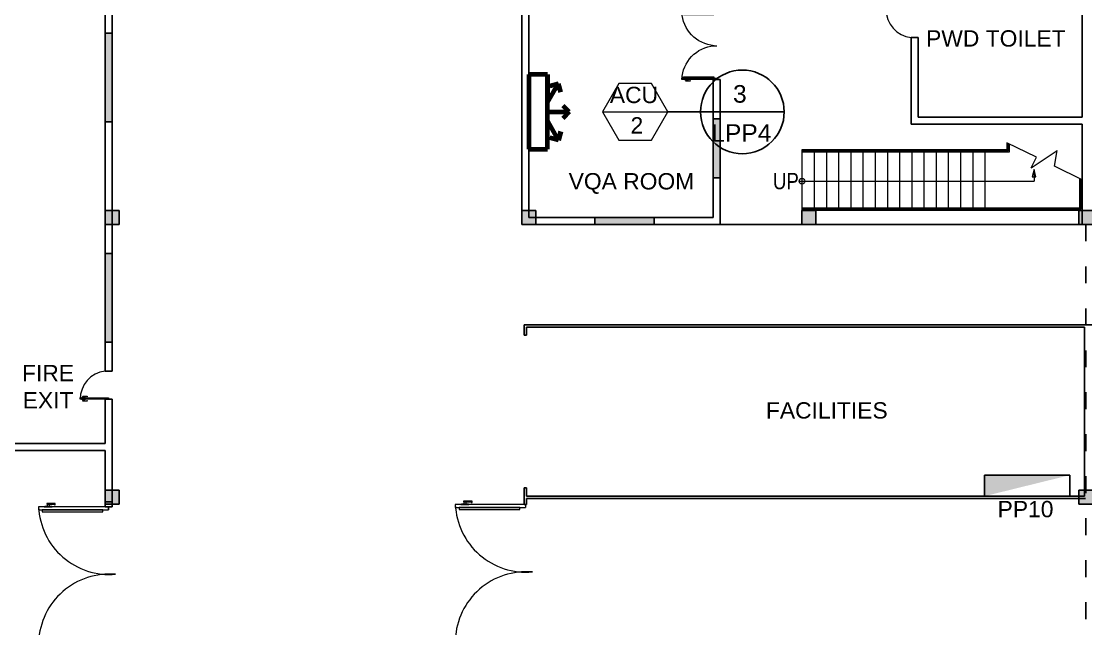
# Model space of a CAD drawing. Header units: millimetres. Extents: x 3339 to 2017737, y 4955 to 2748989.
# Drawn here: x 1331398 to 1354195, y 1280893 to 1293912 of the extents above; entities that cross this region are included whole.
import ezdxf

# ---------------------------------------------------------------- set-up
doc = ezdxf.new("R2010")
doc.units = ezdxf.units.MM
doc.header["$LTSCALE"] = 30
doc.linetypes.add('ACAD_ISO03W100', pattern=[30, 12, -18])
for name, color, linetype, lineweight in [('A-DETL-GENF', 92, 'Continuous', 13), ('A-DOOR', 31, 'Continuous', 13), ('ACU', 4, 'Continuous', 13), ('STAIR', 1, 'Continuous', 5), ('T-WAL', 4, 'Continuous', 5)]:
    doc.layers.add(name, color=color, linetype=linetype, lineweight=lineweight)
doc.layers.add('broken line', color=7, linetype='ACAD_ISO03W100', plot=False)
for name, color, linetype in [('DIM LINES', 7, 'Continuous'), ('TEXT', 7, 'Continuous'), ('window', 92, 'Continuous')]:
    doc.layers.add(name, color=color, linetype=linetype)
doc.styles.add('Arial Narrow', font='ARIALN.TTF', dxfattribs={"height": 200})
doc.styles.get("Standard").update_dxf_attribs({"font": 'arial.ttf'})
doc.dimstyles.new('GREEN', dxfattribs={"dimtxt": 1000, "dimasz": 600, "dimexe": 0.18, "dimexo": 0.0625, "dimgap": 0.09, "dimtad": 2, "dimdec": 0, "dimzin": 0, "dimdsep": 46, "dimtxsty": 'Standard', "dimblk": 'ARCHTICK', "dimcen": 0.09, "dimclrd": 3, "dimclre": 3, "dimclrt": 2, "dimadec": 0, "dimazin": 0, "dimtfac": 1, "dimtdec": 0, "dimtofl": 0, "dimtmove": 0, "dimatfit": 3, "dimfxl": 1, "dimtolj": 1, "dimtzin": 0, "dimarcsym": 0})

# ---------------------------------------------------------------- blocks, each defined once
blk = doc.blocks.new('double door no base 0.5')
at = {"color": 0}
for p, q in [((62065, 59903), (62095, 59903)), ((63478, 59903), (63508, 59903))]:
    blk.add_line(p, q, dxfattribs=at)
at = {"layer": 'A-DETL-GENF'}
for p, q in [((62095, 59843), (62095, 59193)), ((62118, 59843), (62095, 59843)), ((62118, 59193), (62118, 59843)), ((63456, 59193), (63456, 59843)), ((63456, 59843), (63478, 59843)), ((63478, 59843), (63478, 59193)), ((62036, 59324), (62027, 59332)), ((62027, 59332), (62027, 59271)), ((62042, 59332), (62027, 59332)), ((62036, 59271), (62036, 59324)), ((62036, 59324), (62042, 59324)), ((62042, 59324), (62042, 59332)), ((62065, 59299), (62061, 59294)), ((62061, 59294), (62061, 59218)), ((62065, 59214), (62065, 59299)), ((63508, 59214), (63508, 59299)), ((63508, 59299), (63513, 59294)), ((63513, 59294), (63513, 59218)), ((63532, 59324), (63532, 59332)), ((63532, 59332), (63546, 59332)), ((63538, 59324), (63532, 59324)), ((63538, 59324), (63546, 59332)), ((63538, 59271), (63538, 59324)), ((63546, 59332), (63546, 59271)), ((62027, 59271), (62036, 59271)), ((62037, 59271), (62027, 59271)), ((62027, 59271), (62027, 59242)), ((62027, 59242), (62037, 59242)), ((62037, 59242), (62037, 59271)), ((62037, 59268), (62037, 59244)), ((62061, 59268), (62037, 59268)), ((62037, 59244), (62061, 59244)), ((62061, 59244), (62061, 59268)), ((62061, 59218), (62065, 59214)), ((62095, 59193), (62118, 59193)), ((63478, 59193), (63456, 59193)), ((63513, 59218), (63508, 59214)), ((63513, 59244), (63513, 59268)), ((63513, 59268), (63537, 59268)), ((63537, 59244), (63513, 59244)), ((63537, 59271), (63546, 59271)), ((63537, 59242), (63537, 59271)), ((63537, 59268), (63537, 59244)), ((63546, 59242), (63537, 59242)), ((63546, 59271), (63538, 59271)), ((63546, 59271), (63546, 59242))]:
    blk.add_line(p, q, dxfattribs=at)
at = {"layer": 'A-DOOR', "lineweight": 18}
for p, q in [((62065, 59903), (62065, 59153)), ((62065, 59903), (62095, 59903)), ((62095, 59153), (62095, 59903)), ((63478, 59153), (63478, 59903)), ((63508, 59903), (63478, 59903)), ((63508, 59903), (63508, 59153)), ((62065, 59153), (62095, 59153)), ((63508, 59153), (63478, 59153))]:
    blk.add_line(p, q, dxfattribs=at)
at = {"layer": 'A-DOOR'}
blk.add_line((62787, 59847), (62787, 59903), dxfattribs=at)
for centre, start, end in [((62030, 59913), 272.6963, 355.0387), ((63544, 59913), 184.9613, 267.3037)]:
    blk.add_arc(centre, 760, start, end, dxfattribs=at)
blk = doc.blocks.new('_ArchTick')
at = {"color": 0, "linetype": 'ByBlock', "const_width": 0.15}
blk.add_lwpolyline([(-0.5, -0.5), (0.5, 0.5)], dxfattribs=at)
blk = doc.blocks.new('*D880')
at = {"layer": 'Defpoints', "color": 0, "transparency": 16777216}
for p in [(1342118, 1301709), (1382779, 1301709), (1375193, 1238709)]:
    blk.add_point(p, dxfattribs=at)
at = {"layer": 'DIM LINES', "color": 3, "linetype": 'ByBlock', "lineweight": -2, "transparency": 16777216}
for p, q in [((1342119, 1301709), (1382779, 1301709)), ((1382779, 1238709), (1382779, 1301709)), ((1375194, 1238709), (1382779, 1238709))]:
    blk.add_line(p, q, dxfattribs=at)
at = {"layer": 'DIM LINES', "color": 3, "lineweight": -2, "transparency": 16777216, "xscale": 600, "yscale": 600, "zscale": 600}
for p, rotation in [((1382779, 1301709), 90), ((1382779, 1238709), 270)]:
    blk.add_blockref('_ArchTick', p, dxfattribs=dict(at, rotation=rotation))
at = {"layer": 'DIM LINES', "color": 2, "transparency": 16777216, "insert": (1383290, 1270209), "char_height": 1000, "attachment_point": 5, "rotation": 90}
blk.add_mtext('\\A1;63000', dxfattribs=at)
blk = doc.blocks.new('Poste with lines')
h = blk.add_hatch(color=2)
h.dxf.hatch_style = 1
h.paths.add_polyline_path([(13203, 12318), (12903, 12318), (12903, 12018), (13203, 12018)])
at = {"color": 0}
for p, q in [((12903, 12018), (12903, 12318)), ((12903, 12318), (13203, 12318)), ((13203, 12318), (13203, 12018)), ((12903, 12018), (12903, 12168)), ((12903, 12018), (13053, 12018)), ((13053, 12018), (12903, 12018)), ((13203, 12018), (12903, 12018))]:
    blk.add_line(p, q, dxfattribs=at)

msp = doc.modelspace()

# ---------------------------------------------------------------- hatches: boundary and pattern name
at = {"true_color": 0xf8d731}
h = msp.add_hatch(color=40, dxfattribs=at)
h.dxf.hatch_style = 1
h.paths.add_polyline_path([(1352029.521, 1284184.177), (1352029.521, 1283734.177), (1353854.521, 1284184.177)])
at = {"layer": 'window'}
h = msp.add_hatch(color=256, dxfattribs=at)
h.dxf.hatch_style = 1
h.paths.add_polyline_path([(1333345.069, 1293659.357), (1333196.689, 1293659.357), (1333196.689, 1291759.357), (1333345.069, 1291759.357)])
h = msp.add_hatch(color=256, dxfattribs=at)
h.dxf.hatch_style = 1
h.paths.add_polyline_path([(1346218.449, 1291821.191), (1346218.449, 1290554.524), (1346368.449, 1290554.524), (1346368.449, 1291821.191)])
h = msp.add_hatch(color=256, dxfattribs=at)
h.dxf.hatch_style = 1
h.paths.add_polyline_path([(1344951.783, 1289709.357), (1343685.116, 1289709.357), (1343685.116, 1289559.357), (1344951.783, 1289559.357)])
h = msp.add_hatch(color=256, dxfattribs=at)
h.dxf.hatch_style = 1
h.paths.add_polyline_path([(1333341.829, 1288937.295), (1333193.449, 1288937.295), (1333193.449, 1287037.295), (1333341.829, 1287037.295)])

# ---------------------------------------------------------------- linework, layer by layer
at = {"color": 0}
for p, q in [((1333193.449, 1286415.233), (1333193.449, 1301709.357)), ((1333343.449, 1286415.233), (1333343.449, 1301559.357)), ((1342118.449, 1289559.357), (1342118.449, 1301559.357)), ((1342268.449, 1289709.357), (1342268.449, 1298709.357)), ((1354118.449, 1291859.357), (1354118.449, 1294267.691)), ((1350453.949, 1293561.815), (1350453.949, 1291709.357)), ((1350453.949, 1293561.815), (1350603.949, 1293561.815)), ((1350603.949, 1293561.815), (1350603.949, 1291859.357)), ((1346218.449, 1293389.695), (1346218.449, 1293386.02)), ((1346218.449, 1292666.357), (1346218.449, 1289709.357)), ((1346218.449, 1292666.357), (1346368.449, 1292666.357)), ((1346368.449, 1292666.357), (1346368.449, 1289559.357)), ((1350453.949, 1291709.357), (1354118.449, 1291709.357)), ((1350603.949, 1291859.357), (1354118.449, 1291859.357)), ((1350603.949, 1291859.357), (1354118.449, 1291859.357)), ((1354118.449, 1289559.357), (1354118.449, 1291709.357)), ((1354118.449, 1289559.357), (1354118.449, 1291709.357)), ((1342268.449, 1289709.357), (1346218.449, 1289709.357)), ((1342518.449, 1289709.357), (1342368.449, 1289709.357)), ((1366168.449, 1289559.357), (1342118.449, 1289559.357)), ((1366168.449, 1287409.357), (1342168.449, 1287409.357)), ((1342168.449, 1287409.357), (1342168.449, 1287284.357)), ((1354168.449, 1287359.357), (1342218.449, 1287359.357)), ((1342218.449, 1287359.357), (1342218.449, 1287284.357)), ((1354168.449, 1283734.357), (1354168.449, 1287359.357)), ((1342168.449, 1287284.357), (1342168.449, 1287184.357)), ((1342218.449, 1287184.357), (1342168.449, 1287184.357)), ((1342218.449, 1287284.357), (1342218.449, 1287184.357)), ((1333343.449, 1283541.857), (1333343.449, 1285809.357)), ((1333193.449, 1284859.357), (1333193.449, 1285159.357)), ((1329899.325, 1284859.357), (1333193.449, 1284859.357)), ((1329899.325, 1284709.357), (1333193.449, 1284709.357)), ((1333193.449, 1283502.357), (1333193.449, 1284709.357)), ((1342168.449, 1283709.357), (1342168.449, 1283909.357)), ((1342218.449, 1283909.357), (1342168.449, 1283909.357)), ((1342168.449, 1283909.357), (1342168.449, 1283609.357)), ((1342218.449, 1283734.357), (1342218.449, 1283909.357)), ((1354168.449, 1283734.357), (1342218.449, 1283734.357)), ((1333193.449, 1283609.357), (1333343.449, 1283609.357)), ((1333268.449, 1283502.357), (1333268.449, 1283442.357)), ((1342168.449, 1283709.357), (1342168.449, 1283609.357)), ((1354193.449, 1283684.357), (1342218.449, 1283684.357)), ((1342218.449, 1283684.357), (1342218.449, 1283609.357))]:
    msp.add_line(p, q, dxfattribs=at)
for p, q in [((1346218.449, 1289709.357), (1346218.449, 1292666.357)), ((1345246.132, 1291969.437), (1345940.835, 1291969.437)), ((1346840.835, 1291969.437), (1345940.835, 1291969.437)), ((1345940.835, 1291969.437), (1347740.835, 1291969.437)), ((1346840.835, 1291969.437), (1346840.835, 1291969.437)), ((1342418.449, 1289709.357), (1346218.449, 1289709.357)), ((1343685.116, 1289709.357), (1344951.783, 1289709.357)), ((1333193.449, 1286415.233), (1333193.449, 1289559.357)), ((1333194.889, 1289559.357), (1333193.449, 1286415.233)), ((1333193.449, 1288937.295), (1333193.449, 1287037.295)), ((1333193.449, 1286415.233), (1333343.449, 1286415.233)), ((1333193.449, 1284859.357), (1333193.449, 1285809.357)), ((1333193.449, 1285809.357), (1333343.449, 1285809.357)), ((1353854.521, 1284184.177), (1352029.521, 1284184.177)), ((1352029.521, 1284184.177), (1352029.521, 1283734.177)), ((1353854.521, 1284184.177), (1353854.521, 1283734.177)), ((1353854.521, 1283734.177), (1352029.521, 1283734.177)), ((1333193.449, 1283559.357), (1333193.449, 1283502.357)), ((1333193.449, 1283502.357), (1333343.449, 1283502.357)), ((1333343.449, 1283502.357), (1333343.449, 1283559.357)), ((1342168.449, 1283609.357), (1342168.449, 1283552.357)), ((1342168.449, 1283552.357), (1342218.449, 1283552.357)), ((1342168.449, 1283552.357), (1342218.449, 1283552.357)), ((1342218.449, 1283552.357), (1342218.449, 1283609.357))]:
    msp.add_line(p, q)
msp.add_circle((1346840.835, 1291969.437), 896.27)
at = {"layer": 'A-DETL-GENF'}
for p, q in [((1332690.087, 1285839.357), (1332694.849, 1285844.12)), ((1332775.812, 1285839.357), (1332690.087, 1285839.357)), ((1332690.087, 1285809.357), (1332775.812, 1285809.357)), ((1332694.849, 1285804.595), (1332690.087, 1285809.357)), ((1332694.849, 1285844.12), (1332771.049, 1285844.12)), ((1332771.049, 1285804.595), (1332694.849, 1285804.595)), ((1332718.662, 1285867.932), (1332718.662, 1285877.457)), ((1332718.662, 1285877.457), (1332747.237, 1285877.457)), ((1332747.237, 1285867.932), (1332718.662, 1285867.932)), ((1332718.662, 1285771.257), (1332718.662, 1285780.782)), ((1332718.662, 1285780.782), (1332747.237, 1285780.782)), ((1332747.237, 1285771.257), (1332718.662, 1285771.257)), ((1332721.043, 1285844.12), (1332721.043, 1285867.932)), ((1332721.043, 1285867.932), (1332744.856, 1285867.932)), ((1332744.856, 1285844.12), (1332721.043, 1285844.12)), ((1332721.043, 1285780.782), (1332721.043, 1285804.595)), ((1332721.043, 1285804.595), (1332744.856, 1285804.595)), ((1332744.856, 1285780.782), (1332721.043, 1285780.782)), ((1332744.856, 1285867.932), (1332744.856, 1285844.12)), ((1332744.856, 1285804.595), (1332744.856, 1285780.782)), ((1332747.237, 1285868.872), (1332747.237, 1285877.457)), ((1332747.237, 1285877.457), (1332809.042, 1285877.457)), ((1332747.237, 1285877.457), (1332747.237, 1285867.932)), ((1332800.151, 1285868.872), (1332747.237, 1285868.872)), ((1332747.237, 1285780.782), (1332747.237, 1285771.257)), ((1332747.237, 1285771.257), (1332747.237, 1285779.843)), ((1332747.237, 1285779.843), (1332800.151, 1285779.843)), ((1332809.042, 1285771.257), (1332747.237, 1285771.257)), ((1332771.049, 1285844.12), (1332775.812, 1285839.357)), ((1332775.812, 1285809.357), (1332771.049, 1285804.595)), ((1332800.151, 1285868.872), (1332808.737, 1285877.457)), ((1332800.151, 1285863.087), (1332800.151, 1285868.872)), ((1332809.042, 1285863.087), (1332800.151, 1285863.087)), ((1332800.151, 1285779.843), (1332800.151, 1285785.628)), ((1332800.151, 1285785.628), (1332809.042, 1285785.628)), ((1332800.151, 1285779.843), (1332808.737, 1285771.257)), ((1332809.042, 1285877.457), (1332809.042, 1285863.087)), ((1332809.042, 1285785.628), (1332809.042, 1285771.257)), ((1331898.499, 1283511.882), (1331888.974, 1283502.357)), ((1331888.974, 1283502.357), (1332060.424, 1283502.357)), ((1332050.899, 1283511.882), (1331898.499, 1283511.882)), ((1332003.274, 1283578.557), (1331946.124, 1283578.557)), ((1331946.124, 1283578.557), (1331946.124, 1283559.507)), ((1331946.124, 1283559.507), (1332003.274, 1283559.507)), ((1331998.512, 1283559.507), (1331950.887, 1283559.507)), ((1331950.887, 1283559.507), (1331950.887, 1283511.882)), ((1331950.887, 1283511.882), (1331998.512, 1283511.882)), ((1331998.512, 1283511.882), (1331998.512, 1283559.507)), ((1332126.885, 1283578.557), (1332003.274, 1283578.557)), ((1332003.274, 1283578.557), (1332003.274, 1283561.387)), ((1332003.274, 1283559.507), (1332003.274, 1283578.557)), ((1332003.274, 1283561.387), (1332109.103, 1283561.387)), ((1332060.424, 1283502.357), (1332050.899, 1283511.882)), ((1332109.103, 1283561.387), (1332126.274, 1283578.557)), ((1332109.103, 1283561.387), (1332109.103, 1283549.816)), ((1332109.103, 1283549.816), (1332126.885, 1283549.816)), ((1332126.885, 1283549.816), (1332126.885, 1283578.557)), ((1342072.038, 1283492.357), (1340773.038, 1283492.357)), ((1340773.038, 1283492.357), (1340773.038, 1283447.357)), ((1340823.499, 1283561.882), (1340813.974, 1283552.357)), ((1340813.974, 1283552.357), (1340985.424, 1283552.357)), ((1340975.899, 1283561.882), (1340823.499, 1283561.882)), ((1340928.274, 1283628.557), (1340871.124, 1283628.557)), ((1340871.124, 1283628.557), (1340871.124, 1283609.507)), ((1340871.124, 1283609.507), (1340928.274, 1283609.507)), ((1340923.512, 1283609.507), (1340875.887, 1283609.507)), ((1340875.887, 1283609.507), (1340875.887, 1283561.882)), ((1340875.887, 1283561.882), (1340923.512, 1283561.882)), ((1340923.512, 1283561.882), (1340923.512, 1283609.507)), ((1341051.885, 1283628.557), (1340928.274, 1283628.557)), ((1340928.274, 1283628.557), (1340928.274, 1283611.387)), ((1340928.274, 1283609.507), (1340928.274, 1283628.557)), ((1340928.274, 1283611.387), (1341034.103, 1283611.387)), ((1340985.424, 1283552.357), (1340975.899, 1283561.882)), ((1341034.103, 1283611.387), (1341051.274, 1283628.557)), ((1341034.103, 1283611.387), (1341034.103, 1283599.816)), ((1341034.103, 1283599.816), (1341051.885, 1283599.816)), ((1341051.885, 1283599.816), (1341051.885, 1283628.557)), ((1342072.038, 1283447.357), (1342072.038, 1283492.357)), ((1333147.038, 1283442.357), (1331848.038, 1283442.357)), ((1331848.038, 1283442.357), (1331848.038, 1283397.357)), ((1331848.038, 1283397.357), (1333147.038, 1283397.357)), ((1333147.038, 1283397.357), (1333147.038, 1283442.357)), ((1340773.038, 1283447.357), (1342072.038, 1283447.357))]:
    msp.add_line(p, q, dxfattribs=at)
at = {"layer": 'A-DOOR', "lineweight": 18}
for p, q in [((1332657.949, 1285809.357), (1332657.949, 1285839.357)), ((1332657.949, 1285839.357), (1333268.449, 1285839.357)), ((1333268.449, 1285809.357), (1332657.949, 1285809.357)), ((1333268.449, 1285839.357), (1333268.449, 1285809.357)), ((1333268.449, 1283502.357), (1331768.449, 1283502.357)), ((1331768.449, 1283502.357), (1331768.449, 1283442.357)), ((1333268.449, 1283502.357), (1333268.449, 1283442.357)), ((1342193.449, 1283552.357), (1340693.449, 1283552.357)), ((1340693.449, 1283552.357), (1340693.449, 1283492.357)), ((1340693.449, 1283492.357), (1342193.449, 1283492.357)), ((1342193.449, 1283552.357), (1342193.449, 1283492.357)), ((1331768.449, 1283442.357), (1333268.449, 1283442.357))]:
    msp.add_line(p, q, dxfattribs=at)
at = {"layer": 'A-DOOR'}
for centre, radius, start, end in [((1350528.949, 1294167.691), 610.5, 180, 262.94338), ((1333268.449, 1285809.357), 610.5, 97.05662, 180), ((1333286.977, 1283573.872), 1520.211, 182.6963499, 274.961307), ((1342211.977, 1283623.872), 1520.211, 182.6963499, 274.961307), ((1333286.977, 1280544.842), 1520.211, 85.038693, 177.3036501), ((1342211.977, 1280594.842), 1520.211, 85.038693, 177.3036501)]:
    msp.add_arc(centre, radius, start, end, dxfattribs=at)
at = {"layer": 'ACU', "lineweight": 211, "ltscale": 5}
for p, q in [((1342668.449, 1292769.437), (1342268.449, 1292769.437)), ((1342268.449, 1292769.437), (1342268.449, 1291169.437)), ((1342668.449, 1291169.437), (1342668.449, 1292769.437)), ((1342668.449, 1292769.437), (1342668.449, 1292169.437)), ((1342668.449, 1292169.437), (1342834.847, 1292457.647)), ((1342901.407, 1292572.931), (1342719.563, 1292524.207)), ((1342834.847, 1292457.647), (1342901.407, 1292572.931)), ((1342950.131, 1292391.088), (1342901.407, 1292572.931)), ((1342668.449, 1291969.437), (1343001.245, 1291969.437)), ((1342668.449, 1291169.437), (1342668.449, 1291969.437)), ((1343134.364, 1291969.437), (1343001.245, 1292102.556)), ((1343001.245, 1291969.437), (1343134.364, 1291969.437)), ((1343134.364, 1291969.437), (1343001.245, 1291836.319)), ((1343001.245, 1291836.319), (1343134.364, 1291969.437)), ((1342668.449, 1291769.437), (1342834.847, 1291481.227)), ((1342834.847, 1291481.227), (1342901.407, 1291365.943)), ((1342901.407, 1291365.943), (1342950.131, 1291547.787)), ((1342950.131, 1291547.787), (1342901.407, 1291365.943)), ((1342901.407, 1291365.943), (1342719.563, 1291414.668)), ((1342268.449, 1291169.437), (1342668.449, 1291169.437))]:
    msp.add_line(p, q, dxfattribs=at)
at = {"layer": 'ACU'}
msp.add_line((1343846.132, 1291969.437), (1345246.132, 1291969.437), dxfattribs=at)
msp.add_lwpolyline([(1344196.132, 1292575.655), (1343846.132, 1291969.437), (1344196.132, 1291363.22), (1344896.132, 1291363.22), (1345246.132, 1291969.437), (1344896.132, 1292575.655)], close=True, dxfattribs=at)
at = {"layer": 'broken line'}
msp.add_line((1354194.889, 1289559.537), (1354193.449, 1239009.537), dxfattribs=at)
at = {"layer": 'STAIR'}
for p, q in [((1353137.457, 1290998.935), (1352507.338, 1291309.357)), ((1353024.256, 1290769.15), (1353582.838, 1291142.493)), ((1354118.449, 1290515.659), (1353528.239, 1290806.42)), ((1354068.449, 1289909.357), (1354068.449, 1290540.291)), ((1354093.449, 1289884.357), (1354093.449, 1290527.975)), ((1354118.449, 1289859.357), (1354118.449, 1290515.659)), ((1348118.351, 1289859.357), (1348118.449, 1289859.357))]:
    msp.add_line(p, q, dxfattribs=at)
at = {"layer": 'STAIR', "color": 244, "linetype": 'ByBlock', "true_color": 0x991b1e}
for p, q in [((1348118.449, 1291109.357), (1348118.449, 1289859.357)), ((1348379.56, 1291109.357), (1348379.56, 1289909.357))]:
    msp.add_line(p, q, dxfattribs=at)
at = {"layer": 'STAIR', "color": 1}
for p, q in [((1353089.283, 1290733.004), (1353047.318, 1290579.606)), ((1353047.318, 1290579.606), (1353128.082, 1290579.606)), ((1353089.283, 1290733.004), (1353089.283, 1290484.357)), ((1353128.082, 1290579.606), (1353089.283, 1290733.004)), ((1348058.07, 1290484.357), (1353089.283, 1290484.357))]:
    msp.add_line(p, q, dxfattribs=at)
at = {"layer": 'STAIR'}
for points in [[(1353528.239, 1290806.42), (1353582.838, 1291142.493)], [(1353024.256, 1290769.15), (1353137.457, 1290998.935)]]:
    msp.add_lwpolyline(points, dxfattribs=at)
at = {"layer": 'STAIR', "color": 1}
msp.add_circle((1348118.449, 1290484.357), 60.379, dxfattribs=at)
at = {"layer": 'T-WAL', "color": 244, "linetype": 'ByBlock', "true_color": 0x991b1e}
for p, q in [((1352507.338, 1291309.357), (1352507.338, 1291159.357)), ((1352532.338, 1291297.041), (1352532.338, 1291134.357)), ((1352557.338, 1291284.725), (1352557.338, 1291109.357)), ((1348118.449, 1291159.357), (1348118.449, 1291109.357)), ((1352507.338, 1291159.357), (1348118.449, 1291159.357)), ((1352532.338, 1291134.357), (1348118.449, 1291134.357)), ((1352557.338, 1291109.357), (1348118.449, 1291109.357)), ((1348640.671, 1291109.357), (1348640.671, 1289909.357)), ((1348901.783, 1291109.357), (1348901.783, 1289909.357)), ((1349162.894, 1291109.357), (1349162.894, 1289909.357)), ((1349424.005, 1291109.357), (1349424.005, 1289909.357)), ((1349685.116, 1291109.357), (1349685.116, 1289909.357)), ((1349946.227, 1291109.357), (1349946.227, 1289909.357)), ((1350207.338, 1291109.357), (1350207.338, 1289909.357)), ((1350468.449, 1291109.357), (1350468.449, 1289909.357)), ((1350729.56, 1291109.357), (1350729.56, 1289909.357)), ((1350990.671, 1291109.357), (1350990.671, 1289909.357)), ((1351251.783, 1291109.357), (1351251.783, 1289909.357)), ((1351512.894, 1291109.357), (1351512.894, 1289909.357)), ((1351774.005, 1291109.357), (1351774.005, 1289909.357)), ((1352035.116, 1291109.357), (1352035.116, 1289909.357)), ((1354068.449, 1289909.357), (1348118.449, 1289909.357)), ((1354093.449, 1289884.357), (1348118.449, 1289884.357)), ((1353360.116, 1289909.357), (1352160.116, 1289909.357)), ((1352818.449, 1289909.357), (1354018.449, 1289909.357)), ((1354118.449, 1289859.357), (1348118.449, 1289859.357))]:
    msp.add_line(p, q, dxfattribs=at)
at = {"layer": 'window'}
for p, q in [((1333196.689, 1293659.357), (1333345.069, 1293659.357)), ((1333196.689, 1291759.357), (1333345.069, 1291759.357)), ((1346218.449, 1291821.191), (1346368.449, 1291821.191)), ((1346218.449, 1290554.524), (1346368.449, 1290554.524)), ((1343685.116, 1289709.357), (1343685.116, 1289559.357)), ((1344951.783, 1289709.357), (1344951.783, 1289559.357)), ((1333193.449, 1288937.295), (1333341.829, 1288937.295)), ((1333193.449, 1287037.295), (1333341.829, 1287037.295))]:
    msp.add_line(p, q, dxfattribs=at)

# ---------------------------------------------------------------- block references
at = {"color": 0, "xscale": -1, "rotation": 269.9999999999866}
msp.add_blockref('double door no base 0.5', (1286390.188, 1230601.086), dxfattribs=at)
at = {"color": 0}
for p in [(1320291.398, 1277541.247), (1329214.958, 1277541.247), (1335214.958, 1277541.247), (1341141.398, 1277541.247), (1320291.218, 1271541.247), (1341141.218, 1271541.247)]:
    msp.add_blockref('Poste with lines', p, dxfattribs=at)

# ---------------------------------------------------------------- texts
at = {"char_height": 377.35925, "attachment_point": 1}
for s, insert in [('\\pxt0.39537;3', (1346640.835, 1292544.776)), ('\\pxqc,t0.39537;LPP4', (1346630.835, 1291706.797))]:
    msp.add_mtext_dynamic_manual_height_columns(s, width=377.35925, gutter_width=1886.796, heights=[0], dxfattribs=dict(at, insert=insert))
at = {"layer": 'ACU', "char_height": 350, "attachment_point": 1}
for s, width, gutter_width, insert in [('\\pxt0,1;ACU', 569.29963, 2002.986, (1344003.489, 1292508.5)), ('2', 551.54222, 2757.711, (1344446.586, 1291855.995))]:
    msp.add_mtext_dynamic_manual_height_columns(s, width=width, gutter_width=gutter_width, heights=[0], dxfattribs=dict(at, insert=insert))
at = {"layer": 'STAIR', "color": 1, "insert": (1347494.593, 1290662.819), "char_height": 350, "attachment_point": 1, "style": 'Arial Narrow'}
msp.add_mtext_dynamic_manual_height_columns('UP', width=800.09192, gutter_width=1, heights=[136.329], dxfattribs=at)
at = {"layer": 'TEXT', "char_height": 350, "attachment_point": 1}
for s, width, insert in [('\\pxqc,t9;PWD TOILET', 2917.42681, (1350811.844, 1293719.909)), ('\\pxqc;VQA ROOM', 4394.73285, (1342268.449, 1290658.021)), ('\\pxqc;FIRE EXIT', 1254.53393, (1331343.654, 1286546.463)), ('\\pxqc;FACILITIES', 4394.73285, (1346452.691, 1285747.21))]:
    msp.add_mtext_dynamic_manual_height_columns(s, width=width, gutter_width=0, heights=[1406.025], dxfattribs=dict(at, insert=insert))
at = {"layer": 'TEXT', "color": 40, "true_color": 0xf8d731, "insert": (1352573.101, 1283631.619), "char_height": 350, "attachment_point": 1}
msp.add_mtext_dynamic_manual_height_columns('\\pxqc;PP10', width=666.48528, gutter_width=0, heights=[0], dxfattribs=at)

# ---------------------------------------------------------------- dimensions: what is measured, and where the dimension line sits
at = {"layer": 'DIM LINES', "color": 0}
dim = msp.add_linear_dim(base=(1382779.131, 1301709.357), p1=(1375193.449, 1238709.357), p2=(1342118.449, 1301709.357), angle=90, dimstyle='GREEN', dxfattribs=at)
dim.commit()
dim.dimension.update_dxf_attribs({"geometry": '*D880', "text_midpoint": (1383290.135, 1270209.357)})

doc.saveas('drawing.dxf')
